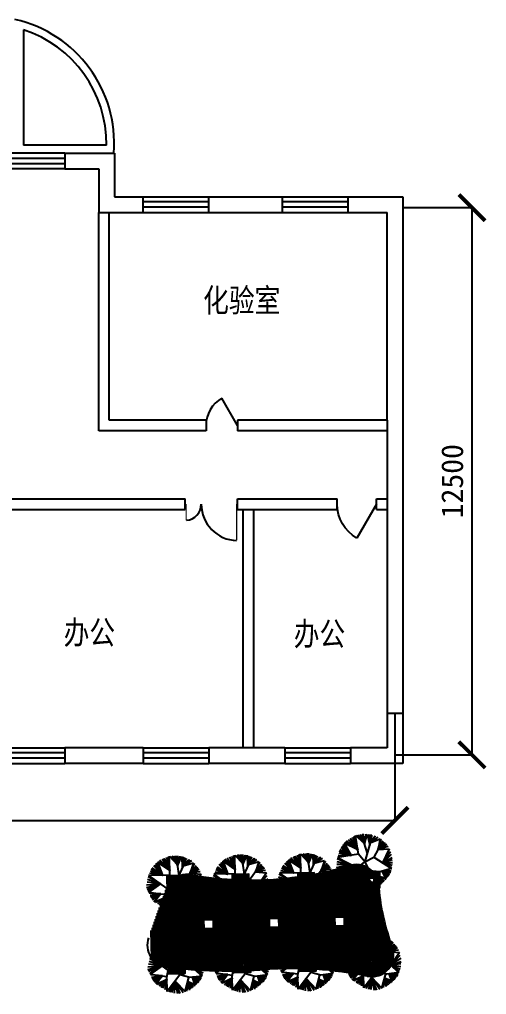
# Model space of a CAD drawing. Extents: x 301136 to 469336, y 529561 to 648381.
# Drawn here: x 340046 to 350737, y 588417 to 610750 of the extents above; entities that cross this region are included whole.
import ezdxf
from ezdxf.enums import TextEntityAlignment as Align

# ---------------------------------------------------------------- set-up
doc = ezdxf.new("R2010")
doc.units = 0
doc.header["$LTSCALE"] = 40
doc.header["$PDMODE"] = 34
for name, color, linetype in [('DOTE', 1, 'Continuous'), ('PUB_TEXT', 7, 'Continuous'), ('ROOD', 2, 'Continuous'), ('TR', 3, 'Continuous'), ('tree', 64, 'Continuous'), ('WALL', 255, 'Continuous'), ('WINDOW', 2, 'Continuous'), ('WINDOW_TEXT', 7, 'Continuous'), ('建筑', 37, 'Continuous'), ('标注', 7, 'Continuous'), ('铺地', 253, 'Continuous'), ('铺地1', 45, 'Continuous')]:
    doc.layers.add(name, color=color, linetype=linetype)
doc.styles.add('-宋体', font='SimSun.ttf', dxfattribs={"width": 0.8})
doc.styles.add('SIMPLEX', font='SIMPLEX.SHX')
doc.dimstyles.new('ljf', dxfattribs={"dimtxt": 500, "dimasz": 600, "dimexe": 1.25, "dimexo": 0.625, "dimgap": 200, "dimtad": 1, "dimdec": 0, "dimdsep": 46, "dimtxsty": 'Standard', "dimblk": 'ARCHTICK', "dimcen": 2.5, "dimadec": 0, "dimazin": 0, "dimtfac": 1, "dimtdec": 0, "dimtmove": 0, "dimatfit": 3, "dimldrblk": 'ARCHTICK', "dimfxl": 0, "dimarcsym": 0})

# ---------------------------------------------------------------- blocks, each defined once
blk = doc.blocks.new('M_A17ORW')
at = {"const_width": 0.02}
for points in [[(-0.481, -0.001), (-0.481, -0.308)], [(0.481, 0.001), (0.481, -0.691)]]:
    blk.add_lwpolyline(points, dxfattribs=at)
for centre, radius, start, end in [((-0.501, -0.003), 0.307, 274.2492, 0.2101), ((0.505, 0.002), 0.699, 180.2762, 268.0603)]:
    blk.add_arc(centre, radius, start, end)
blk = doc.blocks.new('_WBLK')
for p, q in [((-0.5, 0.5), (0.5, 0.5)), ((0.5, 0.167), (-0.5, 0.167)), ((0.5, -0.167), (-0.5, -0.167)), ((-0.5, -0.5), (0.5, -0.5))]:
    blk.add_line(p, q)
at = {"layer": 'WINDOW_TEXT', "style": 'SIMPLEX', "flags": 9}
blk.add_attdef('A', text='', height=1, dxfattribs=at).set_placement((0, 1.5), align=Align.MIDDLE)
blk = doc.blocks.new('M_A1SFU')
blk.add_line((-0.5, 0), (0, -0.866))
blk.add_arc((-0.5, 0), 1, 300, 0)
blk = doc.blocks.new('_ArchTick')
at = {"color": 0, "linetype": 'ByBlock', "const_width": 0.15}
blk.add_lwpolyline([(-0.5, -0.5), (0.5, 0.5)], dxfattribs=at)
blk = doc.blocks.new('*D47')
at = {"layer": 'Defpoints', "color": 0}
for p in [(323620, 594920), (348640, 594864), (348640, 592405)]:
    blk.add_point(p, dxfattribs=at)
at = {"layer": '标注', "color": 0, "lineweight": -2}
for p, q in [((323620, 594919), (323620, 592404)), ((348640, 594863), (348640, 592404)), ((323620, 592405), (348640, 592405))]:
    blk.add_line(p, q, dxfattribs=at)
at = {"layer": '标注', "color": 0, "lineweight": -2, "xscale": 600, "yscale": 600, "zscale": 600, "rotation": 180}
blk.add_blockref('_ArchTick', (323620, 592405), dxfattribs=at)
at = {"layer": '标注', "color": 0, "lineweight": -2, "xscale": 600, "yscale": 600, "zscale": 600}
blk.add_blockref('_ArchTick', (348640, 592405), dxfattribs=at)
at = {"layer": '标注', "color": 0, "insert": (336130, 592855), "char_height": 500, "attachment_point": 5}
blk.add_mtext('25000', dxfattribs=at)
blk = doc.blocks.new('*D48')
at = {"layer": 'Defpoints', "color": 0}
for p in [(348820, 606441), (348640, 593906), (350405, 593906)]:
    blk.add_point(p, dxfattribs=at)
at = {"layer": '标注', "color": 0, "lineweight": -2}
for p, q in [((348821, 606441), (350407, 606441)), ((350405, 606441), (350405, 593906)), ((348641, 593906), (350407, 593906))]:
    blk.add_line(p, q, dxfattribs=at)
at = {"layer": '标注', "color": 0, "lineweight": -2, "xscale": 600, "yscale": 600, "zscale": 600}
for p, rotation in [((350405, 606441), 90), ((350405, 593906), 270)]:
    blk.add_blockref('_ArchTick', p, dxfattribs=dict(at, rotation=rotation))
at = {"layer": '标注', "color": 0, "insert": (349955, 600174), "char_height": 500, "attachment_point": 5, "rotation": 90}
blk.add_mtext('12500', dxfattribs=at)
blk = doc.blocks.new('TREE027')
at = {"layer": 'tree'}
for p, q in [((-1060, 1172), (-699, 881)), ((-699, 881), (-1002, 1213)), ((-943, 1274), (-699, 881)), ((-853, 1363), (-699, 881)), ((-748, 1390), (-699, 881)), ((-634, 1436), (-715, 739)), ((165, 545), (-634, 1436)), ((-218, 972), (-582, 1445)), ((-471, 1499), (-218, 972)), ((-314, 1539), (-218, 972)), ((-218, 972), (-18, 1573)), ((-218, 972), (170, 1568)), ((-154, 1546), (-218, 972)), ((-218, 972), (342, 1524)), ((499, 1487), (-218, 972)), ((568, 857), (499, 1487)), ((637, 1439), (577, 864)), ((769, 1385), (577, 864)), ((868, 1310), (577, 864)), ((577, 864), (903, 1273)), ((577, 864), (993, 1209)), ((577, 864), (1108, 1124)), ((-1506, 451), (-699, 684)), ((-932, 616), (-1474, 522)), ((-932, 616), (-1427, 680)), ((-1389, 749), (-932, 616)), ((-1342, 834), (-932, 616)), ((-1279, 930), (-932, 616)), ((-1191, 1025), (-932, 616)), ((-932, 616), (-1149, 1056)), ((-699, 881), (-1127, 1068)), ((-1095, 1016), (-699, 881)), ((-932, 616), (-1095, 1016)), ((-715, 739), (-549, 163)), ((577, 864), (165, 545)), ((1148, 1069), (577, 864)), ((885, 424), (1463, 602)), ((997, 478), (1148, 1069)), ((1256, 955), (997, 478)), ((1330, 834), (997, 478)), ((997, 478), (1346, 792)), ((997, 478), (1422, 664)), ((-1630, 30), (-891, -109)), ((-1615, 167), (-891, -109)), ((-1576, 336), (-891, -109)), ((-891, -109), (-1506, 451)), ((-549, 163), (-1477, -577)), ((-1, -3), (-549, 163)), ((-1, -3), (165, 545)), ((997, 478), (0, 0)), ((1073, 124), (441, 211)), ((885, 424), (1491, 489)), ((1522, 384), (885, 424)), ((977, 145), (1522, 384)), ((1537, 281), (992, 150)), ((1073, 124), (1569, 156)), ((1567, -158), (1073, 124)), ((1572, -30), (1073, 124)), ((1570, 103), (1073, 124)), ((1545, -287), (1073, 124)), ((-1583, -158), (-891, -109)), ((-1548, -296), (-891, -109)), ((-1512, -440), (-891, -109)), ((-667, -576), (-286, -480)), ((-286, -480), (-1, -3)), ((477, -1500), (-286, -480)), ((-1, -3), (476, -288)), ((476, -288), (1545, -287)), ((476, -288), (477, -1500)), ((1448, -600), (730, -288)), ((1405, -724), (730, -288)), ((1492, -476), (730, -288)), ((730, -288), (1523, -355)), ((730, -288), (1329, -843)), ((730, -288), (1259, -934)), ((730, -288), (1223, -989)), ((-1477, -577), (-667, -576)), ((-795, -576), (-1377, -705)), ((-795, -576), (-1291, -823)), ((-795, -576), (-1241, -924)), ((-795, -576), (-1153, -1028)), ((-795, -576), (-1064, -1132)), ((-1034, -1188), (-795, -576)), ((-577, -822), (-1034, -1188)), ((-1002, -1230), (-577, -822)), ((-916, -1301), (-577, -822)), ((-826, -1365), (-577, -822)), ((-734, -1409), (-577, -822)), ((-577, -822), (-670, -1439)), ((-470, -1503), (-617, -563)), ((-577, -822), (-523, -1482)), ((-21, -834), (-470, -1503)), ((-434, -1540), (-21, -834)), ((-312, -1602), (-21, -834)), ((-205, -1635), (-21, -834)), ((-61, -1639), (-21, -834)), ((-21, -834), (103, -1598)), ((-21, -834), (249, -1561)), ((-21, -834), (406, -1521)), ((841, -1345), (476, -709)), ((476, -709), (897, -1298)), ((476, -709), (1020, -1194)), ((744, -1383), (476, -709)), ((616, -1442), (476, -709)), ((476, -709), (1077, -1126)), ((476, -709), (1164, -1051)), ((1223, -989), (476, -709))]:
    blk.add_line(p, q, dxfattribs=at)

msp = doc.modelspace()

# ---------------------------------------------------------------- hatches: boundary and pattern name
at = {"layer": '铺地'}
h = msp.add_hatch(dxfattribs=at)
h.set_pattern_fill('STEEL', color=256, scale=125, angle=121.9205, style=0)
h.set_pattern_definition([(1.0413939, (-7011841.728, -2782087.705), (0.283980496, -15.62241915), []), (1.0413939, (-7011836.104, -2782093.128), (0.283980496, -15.62241915), [])])
h.paths.add_polyline_path([(345292.7, 591173), (345299.5, 590798.1), (344924.6, 590791.3), (344917.8, 591166.2)])
h.paths.add_polyline_path([(345157.7, 591033.1), (345057.8, 591031.2), (345059.6, 590931.3), (345159.6, 590933.1)], flags=16)
h = msp.add_hatch(dxfattribs=at)
h.set_pattern_fill('STEEL', color=256, scale=125, angle=121.9205, style=0)
h.set_pattern_definition([(1.0413939, (-7010341.976, -2782060.443), (0.283980496, -15.62241915), []), (1.0413939, (-7010336.352, -2782065.866), (0.283980496, -15.62241915), [])])
h.paths.add_polyline_path([(346792.5, 591200.3), (346799.3, 590825.4), (346424.3, 590818.5), (346417.5, 591193.5)])
h.paths.add_polyline_path([(346657.5, 591060.3), (346557.5, 591058.5), (346559.3, 590958.5), (346659.3, 590960.3)], flags=16)
h = msp.add_hatch(dxfattribs=at)
h.set_pattern_fill('STEEL', color=256, scale=125, angle=121.9205, style=0)
h.set_pattern_definition([(1.0413939, (-7008842.224, -2782033.181), (0.283980496, -15.62241915), []), (1.0413939, (-7008836.6, -2782038.604), (0.283980496, -15.62241915), [])])
h.paths.add_polyline_path([(348292.2, 591227.6), (348299, 590852.6), (347924.1, 590845.8), (347917.3, 591220.7)])
h.paths.add_polyline_path([(348157.2, 591087.6), (348057.3, 591085.8), (348059.1, 590985.8), (348159.1, 590987.6)], flags=16)
h = msp.add_hatch(dxfattribs=at)
h.set_pattern_fill('STEEL', color=256, scale=125, angle=121.9205, style=0)
h.set_pattern_definition([(1.0413939, (-7013341.48, -2782114.967), (0.283980496, -15.62241915), []), (1.0413939, (-7013335.857, -2782120.39), (0.283980496, -15.62241915), [])])
h.paths.add_polyline_path([(343793, 591145.8), (343799.8, 590770.8), (343424.8, 590764), (343418, 591139)])
h.paths.add_polyline_path([(343658, 591005.8), (343558, 591004), (343559.8, 590904), (343659.8, 590905.8)], flags=16)
h = msp.add_hatch(dxfattribs=at)
h.set_pattern_fill('STEEL', color=256, scale=125, angle=121.9205, style=0)
h.set_pattern_definition([(1.0413939, (-7013307.403, -2783989.658), (0.283980496, -15.62241915), []), (1.0413939, (-7013301.779, -2783995.08), (0.283980496, -15.62241915), [])])
h.paths.add_polyline_path([(343827, 589271.1), (343833.9, 588896.1), (343458.9, 588889.3), (343452.1, 589264.3)])
h.paths.add_polyline_path([(343692.1, 589131.1), (343592.1, 589129.3), (343593.9, 589029.3), (343693.9, 589031.1)], flags=16)
h = msp.add_hatch(dxfattribs=at)
h.set_pattern_fill('STEEL', color=256, scale=125, angle=121.9205, style=0)
h.set_pattern_definition([(1.0413939, (-7011807.65, -2783962.395), (0.283980496, -15.62241915), []), (1.0413939, (-7011802.027, -2783967.818), (0.283980496, -15.62241915), [])])
h.paths.add_polyline_path([(345326.8, 589298.3), (345333.6, 588923.4), (344958.7, 588916.6), (344951.9, 589291.5)])
h.paths.add_polyline_path([(345191.8, 589158.4), (345091.8, 589156.5), (345093.6, 589056.6), (345193.6, 589058.4)], flags=16)
h = msp.add_hatch(dxfattribs=at)
h.set_pattern_fill('STEEL', color=256, scale=125, angle=121.9205, style=0)
h.set_pattern_definition([(1.0413939, (-7010307.898, -2783935.133), (0.283980496, -15.62241915), []), (1.0413939, (-7010302.274, -2783940.556), (0.283980496, -15.62241915), [])])
h.paths.add_polyline_path([(346826.5, 589325.6), (346833.4, 588950.7), (346458.4, 588943.9), (346451.6, 589318.8)])
h.paths.add_polyline_path([(346691.6, 589185.6), (346591.6, 589183.8), (346593.4, 589083.8), (346693.4, 589085.6)], flags=16)
h = msp.add_hatch(dxfattribs=at)
h.set_pattern_fill('STEEL', color=256, scale=125, angle=121.9205, style=0)
h.set_pattern_definition([(1.0413939, (-7008808.146, -2783907.871), (0.283980496, -15.62241915), []), (1.0413939, (-7008802.522, -2783913.294), (0.283980496, -15.62241915), [])])
h.paths.add_polyline_path([(347951.4, 589346.1), (347958.2, 588971.1), (348333.1, 588977.9), (348326.3, 589352.9)])
h.paths.add_polyline_path([(348191.3, 589212.9), (348193.1, 589112.9), (348093.2, 589111.1), (348091.3, 589211.1)], flags=16)

# ---------------------------------------------------------------- linework, layer by layer
at = {"color": 0}
for radius, start, end in [(2909.3, 355.63746, 77.35575), (2729.3, 359.13297, 72.27663)]:
    msp.add_arc((339305.2, 607911.3), radius, start, end, dxfattribs=at)
at = {"layer": 'DOTE', "color": 0}
msp.add_line((340136, 610511), (340136, 607870), dxfattribs=at)
at = {"layer": 'ROOD'}
for points in [[(345299.5, 590798.1), (345292.7, 591173), (344917.8, 591166.2), (344924.6, 590791.3)], [(346799.3, 590825.4), (346792.5, 591200.3), (346417.5, 591193.5), (346424.3, 590818.5)], [(348299, 590852.6), (348292.2, 591227.6), (347917.3, 591220.7), (347924.1, 590845.8)], [(343799.8, 590770.8), (343793, 591145.8), (343418, 591139), (343424.8, 590764)], [(343658, 591005.8), (343659.8, 590905.8), (343559.8, 590904), (343558, 591004)], [(345157.7, 591033.1), (345159.6, 590933.1), (345059.6, 590931.3), (345057.8, 591031.2)], [(346657.5, 591060.3), (346659.3, 590960.3), (346559.3, 590958.5), (346557.5, 591058.5)], [(348157.2, 591087.6), (348159.1, 590987.6), (348059.1, 590985.8), (348057.3, 591085.8)], [(344621.2, 590285.7), (344630.3, 589785.8), (344130.4, 589776.7), (344121.3, 590276.6)], [(346121, 590312.9), (346130.1, 589813), (345630.2, 589803.9), (345621.1, 590303.9)], [(347620.7, 590340.2), (347629.8, 589840.3), (347129.9, 589831.2), (347120.8, 590331.1)], [(343827, 589271.1), (343833.9, 588896.1), (343458.9, 588889.3), (343452.1, 589264.3)], [(345326.8, 589298.3), (345333.6, 588923.4), (344958.7, 588916.6), (344951.9, 589291.5)], [(345191.8, 589158.4), (345193.6, 589058.4), (345093.6, 589056.6), (345091.8, 589156.5)], [(346826.5, 589325.6), (346833.4, 588950.7), (346458.4, 588943.9), (346451.6, 589318.8)], [(346691.6, 589185.6), (346693.4, 589085.6), (346593.4, 589083.8), (346591.6, 589183.8)], [(348326.3, 589352.9), (348333.1, 588977.9), (347958.2, 588971.1), (347951.4, 589346.1)], [(348191.3, 589212.9), (348193.1, 589112.9), (348093.2, 589111.1), (348091.3, 589211.1)], [(343692.1, 589131.1), (343693.9, 589031.1), (343593.9, 589029.3), (343592.1, 589129.3)]]:
    msp.add_lwpolyline(points, close=True, dxfattribs=at)
for centre, radius, start, end in [((347764.5, 590894.9), 500, 41.27974, 106.80541), ((343879.2, 590667.4), 500, 79.89782, 107.35446), ((345346.3, 598901.8), 7864.1, 259.89782, 266.89186), ((345346.3, 598901.8), 7864.1, 280.60059, 286.80541), ((345346.3, 598901.8), 7864.1, 269.62752, 277.84008), ((353524.2, 591335.3), 5276.4, 185.25445, 200.37021), ((343472.3, 589542.5), 500, 160.11337, 263.156), ((348109, 589324.6), 500, 258.1414, 20.37021), ((344823.2, 600798.2), 11836.5, 263.156, 263.36784), ((344823.2, 600798.2), 11836.5, 265.19586, 270.65167), ((344823.2, 600798.2), 11836.5, 272.46705, 274.13553), ((346281.9, 580623.5), 8390.8, 88.80324, 94.13553), ((346281.9, 580623.5), 8390.8, 78.1414, 86.23755)]:
    msp.add_arc(centre, radius, start, end, dxfattribs=at)
at = {"layer": 'WALL', "color": 0}
for p, q in [((342035.3, 607870), (340136, 607870)), ((341080, 607690), (342220, 607690)), ((341080, 607690), (341080, 607330)), ((342220, 607690), (342220, 606690)), ((341080, 607330), (341860, 607330)), ((341860, 607330), (341860, 606330)), ((342220, 606690), (342880, 606690)), ((342880, 606330), (342880, 606690)), ((344380, 606690), (346060, 606690)), ((344380, 606330), (344380, 606690)), ((346060, 606690), (346060, 606330)), ((347560, 606690), (348820, 606690)), ((347560, 606690), (347560, 606330)), ((348820, 606690), (348820, 593710)), ((341860, 601330), (341860, 606330)), ((341860, 606330), (342880, 606330)), ((342100, 601570), (342100, 606330)), ((344380, 606330), (346060, 606330)), ((347560, 606330), (348460, 606330)), ((348460, 601570), (348460, 606330)), ((344316.4, 601570), (342100, 601570)), ((344316.4, 601570), (344316.4, 601330)), ((348460, 601570), (345040, 601570)), ((345040, 601570), (345040, 601330)), ((348460, 601570), (348460, 594070)), ((348820, 601570), (348820, 601330)), ((344316.4, 601330), (341860, 601330)), ((348460, 601330), (345040, 601330)), ((338560, 599770), (343840, 599770)), ((343840, 599530), (343840, 599770)), ((345040, 599770), (347320, 599770)), ((345040, 599530), (345040, 599770)), ((347320, 599530), (347320, 599770)), ((348220, 599530), (348220, 599770)), ((348220, 599770), (348460, 599770)), ((338800, 599530), (343840, 599530)), ((345040, 599530), (347320, 599530)), ((345160, 599530), (345160, 594070)), ((345400, 599530), (345400, 594070)), ((348220, 599530), (348460, 599530)), ((341080, 594070), (341080, 593710)), ((342880, 594070), (341080, 594070)), ((342880, 594070), (342880, 593710)), ((344380, 594070), (344380, 593710)), ((346120, 594070), (344380, 594070)), ((346120, 594070), (346120, 593710)), ((347620, 594070), (347620, 593710)), ((348460, 594070), (347620, 594070)), ((342880, 593710), (341080, 593710)), ((346120, 593710), (344380, 593710)), ((348820, 593710), (347620, 593710))]:
    msp.add_line(p, q, dxfattribs=at)
at = {"layer": '建筑'}
for p, q in [((344248.6, 590153.9), (344121.3, 590276.6)), ((344498.5, 590158.4), (344621.2, 590285.7)), ((345748.3, 590181.1), (345621.1, 590303.9)), ((345998.3, 590185.7), (346121, 590312.9)), ((347248.1, 590208.4), (347120.8, 590331.1)), ((347498, 590213), (347620.7, 590340.2)), ((344253.1, 589903.9), (344130.4, 589776.7)), ((344630.3, 589785.8), (344503.1, 589908.5)), ((345752.9, 589931.2), (345630.2, 589803.9)), ((346130.1, 589813), (346002.8, 589935.7)), ((347252.6, 589958.5), (347129.9, 589831.2)), ((347629.8, 589840.3), (347502.6, 589963))]:
    msp.add_line(p, q, dxfattribs=at)
for points in [[(344630.3, 589785.8), (344130.4, 589776.7), (344121.3, 590276.6), (344621.2, 590285.7)], [(344604.9, 589810.3), (344154.9, 589802.1), (344146.8, 590252.1), (344596.7, 590260.2)], [(346130.1, 589813), (345630.2, 589803.9), (345621.1, 590303.9), (346121, 590312.9)], [(346104.6, 589837.6), (345654.7, 589829.4), (345646.5, 590279.3), (346096.4, 590287.5)], [(346079.2, 589862.1), (345679.2, 589854.8), (345672, 590254.8), (346071.9, 590262)], [(347629.8, 589840.3), (347129.9, 589831.2), (347120.8, 590331.1), (347620.7, 590340.2)], [(347604.4, 589864.8), (347154.4, 589856.7), (347146.3, 590306.6), (347596.2, 590314.8)], [(347578.9, 589889.4), (347179, 589882.1), (347171.7, 590282), (347571.7, 590289.3)], [(347553.5, 589913.9), (347203.5, 589907.6), (347197.2, 590257.5), (347547.1, 590263.9)], [(344579.4, 589834.8), (344179.5, 589827.6), (344172.2, 590227.5), (344572.2, 590234.8)], [(344554, 589859.4), (344204, 589853), (344197.7, 590203), (344547.6, 590209.3)], [(344528.5, 589883.9), (344228.6, 589878.5), (344223.1, 590178.4), (344523.1, 590183.9)], [(346053.7, 589886.7), (345703.8, 589880.3), (345697.4, 590230.2), (346047.4, 590236.6)], [(346028.3, 589911.2), (345728.3, 589905.7), (345722.9, 590205.7), (346022.8, 590211.1)], [(347528, 589938.5), (347228.1, 589933), (347222.6, 590233), (347522.6, 590238.4)]]:
    msp.add_lwpolyline(points, close=True, dxfattribs=at)
at = {"layer": '建筑', "color": 7}
for points in [[(344503.1, 589908.5), (344253.1, 589903.9), (344248.6, 590153.9), (344498.5, 590158.4)], [(344482.7, 589928.1), (344272.7, 589924.3), (344268.9, 590134.3), (344478.9, 590138.1)], [(346002.8, 589935.7), (345752.9, 589931.2), (345748.3, 590181.1), (345998.3, 590185.7)], [(345982.5, 589955.4), (345772.5, 589951.6), (345768.7, 590161.5), (345978.6, 590165.3)], [(347502.6, 589963), (347252.6, 589958.5), (347248.1, 590208.4), (347498, 590213)], [(347482.2, 589982.6), (347272.2, 589978.8), (347268.4, 590188.8), (347478.4, 590192.6)]]:
    msp.add_lwpolyline(points, close=True, dxfattribs=at)
at = {"layer": '标注'}
msp.add_lwpolyline([(348460, 594863.7), (348820, 594863.7)], dxfattribs=at)
at = {"layer": '铺地1'}
for p, q in [((347682.1, 588896.7), (347637, 591378.4)), ((347707.2, 588892.4), (347661.9, 591384.3)), ((347732.2, 588888.1), (347686.8, 591388.8)), ((347757.3, 588883.6), (347711.7, 591392.1)), ((347782.4, 588879.1), (347736.7, 591394.2)), ((347807.5, 588874.5), (347761.7, 591394.9)), ((347832.6, 588869.8), (347786.7, 591394.4)), ((347857.7, 588865.1), (347811.7, 591392.7)), ((347882.8, 588860.2), (347836.8, 591389.7)), ((347907.9, 588855.3), (347861.9, 591385.4)), ((347933, 588850.3), (347887, 591379.7)), ((343765.6, 591145.3), (343765.4, 591154.3)), ((343790.6, 591145.7), (343790.3, 591159.4)), ((343854.5, 589001.4), (343815.2, 591163.3)), ((343879.6, 588999.4), (343840.2, 591165.9)), ((343904.6, 588997.4), (343865.2, 591167.2)), ((343929.7, 588995.5), (343890.2, 591167.3)), ((343954.7, 588993.6), (343915.2, 591166.1)), ((343979.7, 588991.8), (343940.3, 591163.6)), ((344004.8, 588990), (343965.3, 591159.9)), ((344029.8, 588988.3), (343990.4, 591155.5)), ((346855.2, 588994.8), (346815.5, 591176.2)), ((346880.2, 588993), (346840.4, 591181)), ((346905.2, 588991.2), (346865.3, 591185.8)), ((346930.3, 588989.3), (346890.2, 591190.8)), ((346955.3, 588987.3), (346915.2, 591195.8)), ((346980.3, 588985.2), (346940.1, 591200.9)), ((347005.4, 588983.1), (346965, 591206.1)), ((347030.4, 588980.9), (346989.9, 591211.4)), ((347055.5, 588978.6), (347014.8, 591216.8)), ((347080.5, 588976.3), (347039.7, 591222.2)), ((347105.6, 588973.8), (347064.6, 591227.7)), ((347130.6, 588971.3), (347089.5, 591233.4)), ((347130.9, 590331.3), (347114.4, 591239.1)), ((347155.9, 590331.8), (347139.3, 591244.8)), ((347180.9, 590332.2), (347164.2, 591250.7)), ((347205.9, 590332.7), (347189.1, 591256.7)), ((347230.9, 590333.1), (347214, 591262.7)), ((347255.9, 590333.6), (347238.9, 591268.8)), ((347280.9, 590334), (347263.8, 591275.1)), ((347305.9, 590334.5), (347288.7, 591281.4)), ((347330.9, 590334.9), (347313.6, 591287.8)), ((347355.9, 590335.4), (347338.4, 591294.2)), ((347380.9, 590335.8), (347363.3, 591300.8)), ((347405.9, 590336.3), (347388.2, 591307.4)), ((347430.9, 590336.8), (347413.1, 591314.2)), ((347455.9, 590337.2), (347438, 591321)), ((347480.9, 590337.7), (347462.8, 591327.9)), ((347505.8, 590338.1), (347487.7, 591334.9)), ((347530.8, 590338.6), (347512.6, 591342)), ((347555.8, 590339), (347537.5, 591349.1)), ((347580.8, 590339.5), (347562.3, 591356.4)), ((347605.8, 590339.9), (347587.2, 591363.8)), ((347657, 588900.9), (347612.1, 591371.2)), ((347958.1, 588845.2), (347912.1, 591372.7)), ((347939.9, 591221.2), (347937.3, 591364.1)), ((347964.9, 591221.6), (347962.5, 591354.1)), ((347989.9, 591222.1), (347987.7, 591342.4)), ((348014.9, 591222.5), (348012.9, 591328.9)), ((348039.9, 591223), (348038.2, 591313.4)), ((348064.8, 591223.4), (348063.5, 591295.7)), ((348089.8, 591223.9), (348088.9, 591275.4)), ((348114.8, 591224.3), (348114.3, 591252.2)), ((348139.8, 591224.8), (348139.8, 591225.3)), ((343715.6, 591139.9), (343715.6, 591144.4)), ((343740.6, 591144.8), (343740.5, 591147.8)), ((344054.8, 588986.7), (344015.5, 591151.1)), ((344079.9, 588985.1), (344040.6, 591146.9)), ((344104.9, 588983.5), (344065.7, 591142.7)), ((344129.9, 588982), (344090.7, 591138.6)), ((344131.4, 590276.8), (344115.8, 591134.6)), ((344156.4, 590277.2), (344140.9, 591130.6)), ((344181.4, 590277.7), (344166, 591126.8)), ((344206.4, 590278.1), (344191, 591123)), ((344231.4, 590278.6), (344216.1, 591119.4)), ((344256.4, 590279.1), (344241.2, 591115.8)), ((344281.4, 590279.5), (344266.2, 591112.2)), ((344306.4, 590280), (344291.3, 591108.8)), ((344331.4, 590280.4), (344316.4, 591105.5)), ((344356.4, 590280.9), (344341.4, 591102.2)), ((344381.4, 590281.3), (344366.5, 591099)), ((344406.4, 590281.8), (344391.6, 591095.9)), ((344431.4, 590282.2), (344416.6, 591092.9)), ((344456.3, 590282.7), (344441.7, 591089.9)), ((344481.3, 590283.1), (344466.7, 591087.1)), ((344506.3, 590283.6), (344491.8, 591084.3)), ((344531.3, 590284), (344516.8, 591081.6)), ((344556.3, 590284.5), (344541.9, 591079)), ((344581.3, 590285), (344566.9, 591076.4)), ((344606.3, 590285.4), (344592, 591074)), ((344655.4, 588962.9), (344617, 591071.6)), ((344680.4, 588962.6), (344642.1, 591069.3)), ((344705.4, 588962.3), (344667.1, 591067.1)), ((344730.4, 588962.1), (344692.2, 591065)), ((344755.4, 588961.9), (344717.2, 591062.9)), ((344780.4, 588961.8), (344742.3, 591060.9)), ((344805.4, 588961.7), (344767.3, 591059.1)), ((344830.4, 588961.7), (344792.3, 591057.3)), ((344855.4, 588961.7), (344817.4, 591055.5)), ((344880.4, 588961.8), (344842.4, 591053.9)), ((344905.4, 588962), (344867.4, 591052.3)), ((344930.4, 588962.2), (344892.5, 591050.8)), ((344955.4, 588962.4), (344917.5, 591049.4)), ((345355.3, 588973.7), (345317.8, 591037.8)), ((345380.3, 588974.8), (345342.8, 591037.7)), ((345405.3, 588976), (345367.8, 591037.7)), ((345430.2, 588977.3), (345392.8, 591037.9)), ((345455.2, 588978.6), (345417.8, 591038)), ((345480.2, 588979.9), (345442.8, 591038.3)), ((345505.2, 588981.4), (345467.8, 591038.7)), ((345530.2, 588982.8), (345492.8, 591039.1)), ((345555.1, 588984.3), (345517.8, 591039.6)), ((345580.1, 588985.9), (345542.8, 591040.2)), ((345605.1, 588987.5), (345567.8, 591040.8)), ((345630.1, 588989.2), (345592.7, 591041.6)), ((345631.2, 590304), (345617.7, 591042.4)), ((345656.2, 590304.5), (345642.7, 591043.3)), ((345681.1, 590304.9), (345667.7, 591044.3)), ((345706.1, 590305.4), (345692.7, 591045.3)), ((345731.1, 590305.9), (345717.7, 591046.5)), ((345756.1, 590306.3), (345742.7, 591047.7)), ((345781.1, 590306.8), (345767.6, 591049)), ((345806.1, 590307.2), (345792.6, 591050.4)), ((345831.1, 590307.7), (345817.6, 591051.9)), ((345856.1, 590308.1), (345842.6, 591053.4)), ((345881.1, 590308.6), (345867.5, 591055)), ((345906.1, 590309), (345892.5, 591056.7)), ((345931.1, 590309.5), (345917.5, 591058.5)), ((345956.1, 590309.9), (345942.5, 591060.3)), ((345981.1, 590310.4), (345967.4, 591062.3)), ((346006.1, 590310.9), (345992.4, 591064.3)), ((346031.1, 590311.3), (346017.4, 591066.4)), ((346056.1, 590311.8), (346042.3, 591068.6)), ((346081.1, 590312.2), (346067.3, 591070.8)), ((346106.1, 590312.7), (346092.3, 591073.2)), ((346154.7, 589013.4), (346117.2, 591075.6)), ((346179.7, 589013.7), (346142.2, 591078.1)), ((346204.7, 589014), (346167.1, 591080.7)), ((346229.7, 589014.2), (346192.1, 591083.3)), ((346254.7, 589014.3), (346217, 591086.1)), ((346279.7, 589014.4), (346242, 591088.9)), ((346304.7, 589014.3), (346266.9, 591091.8)), ((346329.7, 589014.2), (346291.9, 591094.8)), ((346354.7, 589014), (346316.8, 591097.8)), ((346379.7, 589013.8), (346341.8, 591101)), ((346404.7, 589013.5), (346366.7, 591104.2)), ((346429.8, 589013.1), (346391.7, 591107.5)), ((346454.8, 589012.6), (346416.6, 591110.9)), ((343403.6, 589047.2), (343372.9, 590737.6)), ((343428.7, 589044.1), (343396.7, 590803.4)), ((343453.7, 589041.2), (343420.6, 590866.5)), ((343474.7, 589264.7), (343447.4, 590764.4)), ((343499.7, 589265.1), (343472.4, 590764.9)), ((343524.7, 589265.6), (343497.4, 590765.3)), ((343549.7, 589266), (343522.4, 590765.8)), ((343574.7, 589266.5), (343547.4, 590766.2)), ((343599.7, 589266.9), (343572.4, 590766.7)), ((343624.7, 589267.4), (343597.4, 590767.2)), ((343649.7, 589267.9), (343622.4, 590767.6)), ((343674.7, 589268.3), (343647.4, 590768.1)), ((343699.7, 589268.8), (343672.4, 590768.5)), ((343724.6, 589269.2), (343697.4, 590769)), ((343749.6, 589269.7), (343722.4, 590769.4)), ((343774.6, 589270.1), (343747.4, 590769.9)), ((343799.6, 589270.6), (343772.4, 590770.3)), ((343824.6, 589271), (343797.4, 590770.8)), ((344974.4, 589291.9), (344947.2, 590791.7)), ((344999.4, 589292.4), (344972.2, 590792.1)), ((345024.4, 589292.8), (344997.2, 590792.6)), ((345049.4, 589293.3), (345022.2, 590793.1)), ((345074.4, 589293.8), (345047.2, 590793.5)), ((345099.4, 589294.2), (345072.2, 590794)), ((345124.4, 589294.7), (345097.2, 590794.4)), ((345149.4, 589295.1), (345122.2, 590794.9)), ((345174.4, 589295.6), (345147.1, 590795.3)), ((345199.4, 589296), (345172.1, 590795.8)), ((345224.4, 589296.5), (345197.1, 590796.2)), ((345249.4, 589296.9), (345222.1, 590796.7)), ((345274.4, 589297.4), (345247.1, 590797.1)), ((345299.4, 589297.8), (345272.1, 590797.6)), ((345324.4, 589298.3), (345297.1, 590798.1)), ((346474.2, 589319.2), (346446.9, 590819)), ((346499.2, 589319.7), (346471.9, 590819.4)), ((346524.2, 589320.1), (346496.9, 590819.9)), ((346549.2, 589320.6), (346521.9, 590820.3)), ((346574.2, 589321), (346546.9, 590820.8)), ((346599.2, 589321.5), (346571.9, 590821.2)), ((346624.2, 589321.9), (346596.9, 590821.7)), ((346649.2, 589322.4), (346621.9, 590822.1)), ((346674.2, 589322.8), (346646.9, 590822.6)), ((346699.2, 589323.3), (346671.9, 590823)), ((346724.2, 589323.7), (346696.9, 590823.5)), ((346749.1, 589324.2), (346721.9, 590823.9)), ((346774.1, 589324.7), (346746.9, 590824.4)), ((346799.1, 589325.1), (346771.9, 590824.9)), ((346824.1, 589325.6), (346796.9, 590825.3)), ((347973.9, 589346.5), (347946.7, 590846.2)), ((347998.9, 589346.9), (347971.7, 590846.7)), ((348023.9, 589347.4), (347996.7, 590847.1)), ((348048.9, 589347.8), (348021.7, 590847.6)), ((348073.9, 589348.3), (348046.7, 590848)), ((348098.9, 589348.7), (348071.7, 590848.5)), ((348123.9, 589349.2), (348096.7, 590848.9)), ((348148.9, 589349.6), (348121.7, 590849.4)), ((348173.9, 589350.1), (348146.7, 590849.8)), ((348198.9, 589350.6), (348171.6, 590850.3)), ((348223.9, 589351), (348196.6, 590850.8)), ((348248.9, 589351.5), (348221.6, 590851.2)), ((348273.9, 589351.9), (348246.6, 590851.7)), ((348298.9, 589352.4), (348272, 590829.3)), ((343328.3, 589063.7), (343301.5, 590540.2)), ((343353.4, 589056.8), (343325.3, 590606)), ((343378.6, 589051.3), (343349.1, 590671.8)), ((348323.9, 589352.8), (348301.5, 590583.9)), ((343227.5, 589106.5), (343206.2, 590276.9)), ((343252.8, 589093.2), (343230.1, 590342.7)), ((343278, 589081.8), (343253.9, 590408.5)), ((343303.2, 589071.9), (343277.7, 590474.4)), ((348357.3, 588890.6), (348329.7, 590408.9)), ((348382, 588905.8), (348357.3, 590265.6)), ((343151.6, 589158.9), (343134.8, 590079.5)), ((343176.9, 589139), (343158.6, 590145.3)), ((343202.2, 589121.7), (343182.4, 590211.1)), ((348406.7, 588922.9), (348384.6, 590141.4)), ((343075.1, 589238.8), (343063.4, 589882)), ((343100.7, 589208), (343087.2, 589947.8)), ((343126.1, 589181.7), (343111, 590013.6)), ((346129.7, 589013), (346115.2, 589812.8)), ((347155.7, 588968.7), (347140, 589831.4)), ((347180.7, 588966.1), (347165, 589831.8)), ((347205.8, 588963.3), (347190, 589832.3)), ((347230.8, 588960.5), (347215, 589832.7)), ((347255.9, 588957.6), (347240, 589833.2)), ((347281, 588954.7), (347265, 589833.7)), ((347306, 588951.6), (347290, 589834.1)), ((347331.1, 588948.5), (347315, 589834.6)), ((347356.1, 588945.3), (347340, 589835)), ((347381.2, 588942), (347365, 589835.5)), ((347406.3, 588938.7), (347390, 589835.9)), ((347431.3, 588935.3), (347414.9, 589836.4)), ((347456.4, 588931.8), (347439.9, 589836.8)), ((347481.5, 588928.2), (347464.9, 589837.3)), ((347506.5, 588924.5), (347489.9, 589837.7)), ((347531.6, 588920.8), (347514.9, 589838.2)), ((347556.7, 588917), (347539.9, 589838.7)), ((347581.8, 588913.1), (347564.9, 589839.1)), ((347606.8, 588909.1), (347589.9, 589839.6)), ((347631.9, 588905.1), (347614.9, 589840)), ((348431.4, 588942.4), (348411.6, 590030.6)), ((348456, 588964.6), (348438.4, 589929.6)), ((348480.5, 588990), (348465.1, 589836.3)), ((344155, 588980.6), (344140.5, 589776.9)), ((344180, 588979.2), (344165.5, 589777.3)), ((344205, 588977.8), (344190.5, 589777.8)), ((344230.1, 588976.6), (344215.5, 589778.2)), ((344255.1, 588975.3), (344240.5, 589778.7)), ((344280.1, 588974.2), (344265.5, 589779.1)), ((344305.1, 588973), (344290.5, 589779.6)), ((344330.2, 588972), (344315.5, 589780)), ((344355.2, 588971), (344340.5, 589780.5)), ((344380.2, 588970), (344365.5, 589781)), ((344405.2, 588969.1), (344390.4, 589781.4)), ((344430.2, 588968.2), (344415.4, 589781.9)), ((344455.3, 588967.4), (344440.4, 589782.3)), ((344480.3, 588966.7), (344465.4, 589782.8)), ((344505.3, 588966), (344490.4, 589783.2)), ((344530.3, 588965.3), (344515.4, 589783.7)), ((344555.3, 588964.7), (344540.4, 589784.1)), ((344580.3, 588964.2), (344565.4, 589784.6)), ((344605.3, 588963.7), (344590.4, 589785)), ((344630.4, 588963.3), (344615.4, 589785.5)), ((345655, 588991), (345640.2, 589804.1)), ((345680, 588992.7), (345665.2, 589804.6)), ((345705, 588994.5), (345690.2, 589805)), ((345729.9, 588996.2), (345715.2, 589805.5)), ((345754.9, 588997.8), (345740.2, 589805.9)), ((345779.9, 588999.3), (345765.2, 589806.4)), ((345804.9, 589000.8), (345790.2, 589806.8)), ((345829.8, 589002.2), (345815.2, 589807.3)), ((345854.8, 589003.5), (345840.2, 589807.8)), ((345879.8, 589004.7), (345865.2, 589808.2)), ((345904.8, 589005.9), (345890.2, 589808.7)), ((345929.8, 589007), (345915.2, 589809.1)), ((345954.8, 589008), (345940.2, 589809.6)), ((345979.8, 589008.9), (345965.2, 589810)), ((346004.7, 589009.8), (345990.2, 589810.5)), ((346029.7, 589010.6), (346015.2, 589810.9)), ((346054.7, 589011.3), (346040.2, 589811.4)), ((346079.7, 589011.9), (346065.2, 589811.8)), ((346104.7, 589012.5), (346090.2, 589812.3)), ((348505, 589019.4), (348491.7, 589749.4)), ((348529.4, 589053.9), (348518.2, 589667.6)), ((348553.6, 589095.9), (348544.6, 589590.4)), ((348577.6, 589150.3), (348570.9, 589516.9)), ((347983.2, 588840.1), (347980.8, 588971.5)), ((348008.3, 588834.9), (348005.8, 588972)), ((348033.3, 588830.4), (348030.8, 588972.4)), ((348058.4, 588827.2), (348055.7, 588972.9)), ((348083.4, 588825.3), (348080.7, 588973.3)), ((348108.5, 588824.6), (348105.7, 588973.8)), ((348133.4, 588825.2), (348130.7, 588974.2)), ((348158.4, 588827.1), (348155.7, 588974.7)), ((348183.4, 588830.2), (348180.7, 588975.2)), ((348208.3, 588834.6), (348205.7, 588975.6)), ((348233.2, 588840.3), (348230.7, 588976.1)), ((348258.1, 588847.4), (348255.7, 588976.5)), ((348282.9, 588855.8), (348280.7, 588977)), ((348307.7, 588865.8), (348305.7, 588977.4)), ((348332.5, 588877.4), (348330.7, 588977.9))]:
    msp.add_line(p, q, dxfattribs=at)

# ---------------------------------------------------------------- block references
at = {"layer": 'TR', "yscale": 0.4028547704219819, "zscale": 0.4028547943292128}
for p, xscale, rotation in [((347952.4, 591459.8), -0.4028548498195953, 279.3248446397193), ((343610.3, 590963), -0.4028548497814512, 271.0413985196005), ((345105.8, 590990.2), -0.4028548497814512, 271.0413985196005), ((346609.4, 591017.5), -0.4028548497814512, 271.0413985196005), ((343644.4, 589085.6), -0.4028548497814512, 271.0413985196005), ((345140, 589112.8), -0.4028548497814512, 271.0413985196005), ((346643.5, 589140.1), -0.4028548497814512, 271.0413985196005), ((348150.4, 589167.5), -0.4028548497814512, 271.0413985196005)]:
    msp.add_blockref('TREE027', p, dxfattribs=dict(at, xscale=xscale, rotation=rotation))
at = {"layer": 'WINDOW', "color": 0}
for name, p, xscale, yscale, zscale in [('_WBLK', (340330, 607510), -1500, 360, 1500), ('M_A17ORW', (344440, 599650), 1200, 1200, 1200), ('M_A1SFU', (347770, 599650), -900, 900, 900)]:
    msp.add_blockref(name, p, dxfattribs=dict(at, xscale=xscale, yscale=yscale, zscale=zscale))
at = {"layer": 'WINDOW', "color": 0, "rotation": 180}
for name, p, xscale, yscale, zscale in [('_WBLK', (343630, 606510), -1500, 360, 1500), ('_WBLK', (346810, 606510), -1500, 360, 1500), ('M_A1SFU', (344678.2, 601450), 723.5688467108412, 723.5688467109575, 723.5688467108557), ('_WBLK', (340330, 593890), -1500, 360, 1500), ('_WBLK', (343630, 593890), -1500, 360, 1500), ('_WBLK', (346870, 593890), -1500, 360, 1500)]:
    msp.add_blockref(name, p, dxfattribs=dict(at, xscale=xscale, yscale=yscale, zscale=zscale))

# ---------------------------------------------------------------- texts
at = {"layer": 'PUB_TEXT', "color": 0, "style": '-宋体', "width": 0.8}
for s, p in [('化验室', (344250, 604048)), ('办公', (341056.6, 596439)), ('办公', (346324.8, 596409))]:
    msp.add_text(s, height=539.66, dxfattribs=at).set_placement(p)

# ---------------------------------------------------------------- dimensions: what is measured, and where the dimension line sits
at = {"layer": '标注'}
dim = msp.add_linear_dim(base=(350405.3, 593906.4), p1=(348820, 606441.4), p2=(348640, 593906.4), angle=90, text='12500', dimstyle='ljf', override={"dimtmove": 2}, dxfattribs=at)
dim.commit()
dim.dimension.update_dxf_attribs({"geometry": '*D48', "text_midpoint": (349955.3, 600173.9)})
dim = msp.add_linear_dim(base=(348640, 592404.8), p1=(323620, 594920), p2=(348640, 594863.7), text='25000', dimstyle='ljf', override={"dimtmove": 2}, dxfattribs=at)
dim.commit()
dim.dimension.update_dxf_attribs({"geometry": '*D47', "text_midpoint": (336130, 592854.8)})

doc.saveas('drawing.dxf')
